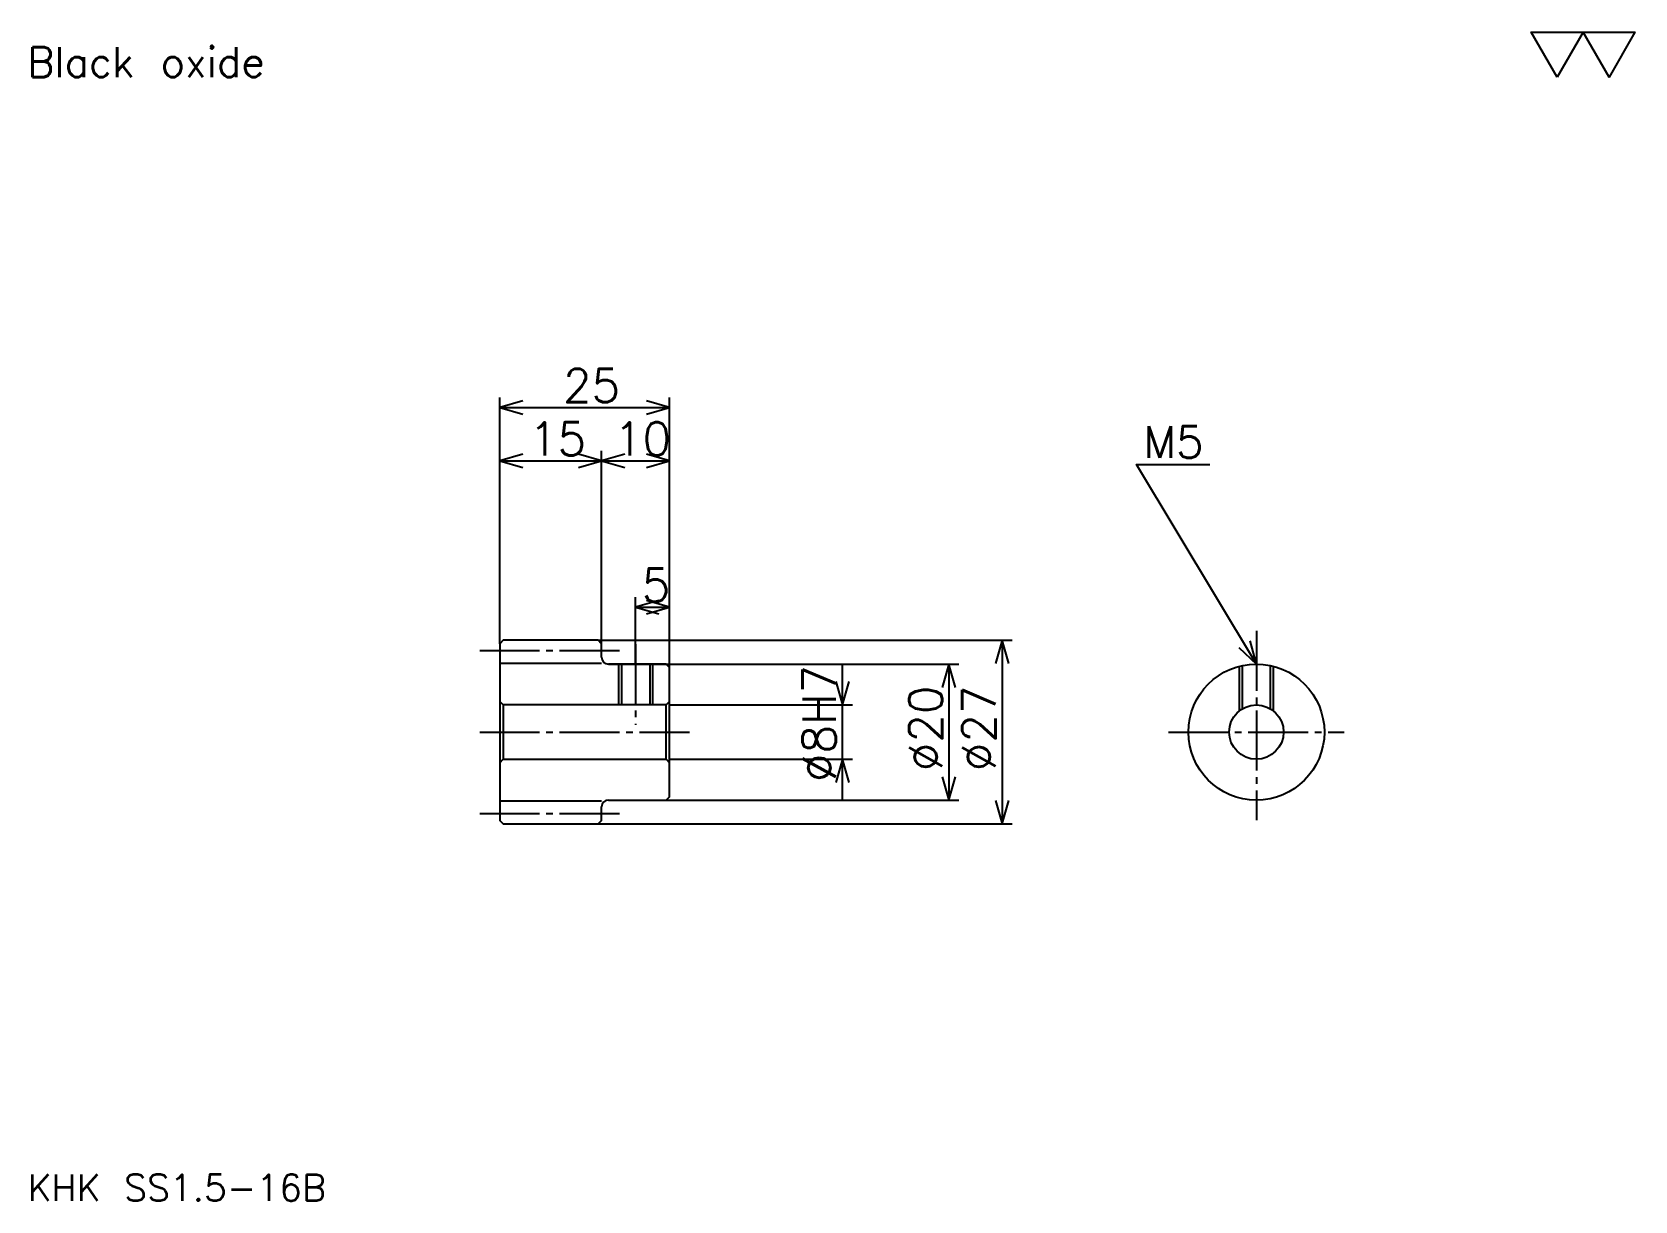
# Model space of a CAD drawing. Extents: x 10 to 246, y 11 to 183.
import ezdxf

# ---------------------------------------------------------------- set-up
doc = ezdxf.new("R2010")
doc.units = 0
doc.linetypes.add('DASHDOT', pattern=[11.739131, 8.804348, -0.978261, 0.978261, -0.978261])
doc.layers.get('0').update_dxf_attribs({"linetype": 'CONTINUOUS'})
doc.layers.add('DASHDOT', color=6, linetype='DASHDOT')
doc.styles.add('KANJI', font='TXT', dxfattribs={"bigfont": 'BIGFONT'})

msp = doc.modelspace()

# ---------------------------------------------------------------- linework, layer by layer
at = {"color": 5}
for p, q in [((79.239136, 93.228256), (79.239136, 128.934784)), ((79.239136, 127.467392), (104.239136, 127.467392)), ((104.239136, 93.228256), (104.239136, 128.934784)), ((94.239136, 93.228256), (94.239136, 121.108688)), ((79.239136, 119.641296), (94.239136, 119.641296)), ((94.239136, 119.641296), (104.239136, 119.641296)), ((99.239136, 93.228256), (99.239136, 99.586952)), ((99.239136, 98.11956), (104.239136, 98.11956)), ((79.239136, 92.728256), (79.239136, 93.228256)), ((93.739136, 93.228256), (104.239136, 93.228256)), ((94.239136, 92.728256), (94.239136, 93.228256)), ((99.239136, 89.728256), (99.239136, 93.228256)), ((104.239136, 93.228256), (154.619568, 93.228256)), ((104.239136, 89.228256), (104.239136, 93.228256)), ((153.152176, 93.228256), (153.152176, 66.228256)), ((95.239136, 89.728256), (104.239136, 89.728256)), ((104.239136, 89.728256), (146.793488, 89.728256)), ((129.67392, 69.858688), (129.67392, 89.597824)), ((145.326096, 89.728256), (145.326096, 69.728256)), ((104.239136, 83.728256), (131.141312, 83.728256)), ((104.239136, 75.728256), (131.141312, 75.728256)), ((95.239136, 69.728256), (104.239136, 69.728256)), ((104.239136, 69.728256), (146.793488, 69.728256)), ((93.739136, 66.228256), (104.239136, 66.228256)), ((104.239136, 66.228256), (154.619568, 66.228256))]:
    msp.add_line(p, q, dxfattribs=at)
at = {"color": 4}
for p, q in [((79.239136, 89.853256), (94.239136, 89.853256)), ((79.739136, 83.728256), (79.739136, 75.728256)), ((103.739136, 83.728256), (104.239136, 84.228256)), ((103.739136, 75.728256), (104.239136, 75.228256)), ((79.239136, 69.603256), (94.239136, 69.603256))]:
    msp.add_line(p, q, dxfattribs=at)
at = {"color": 7}
msp.add_lwpolyline([(234.782608, 176.08696), (230.967392, 182.699997), (246.228256, 182.699997), (242.41304, 176.08696), (238.597824, 182.699997), (234.782608, 176.08696)], dxfattribs=at)
at = {"color": 5}
for points in [[(82.663048, 128.445648), (79.239136, 127.467392), (82.663048, 126.489128)], [(100.815224, 126.489128), (104.239136, 127.467392), (100.815224, 128.445648)], [(82.663048, 120.61956), (79.239136, 119.641296), (82.663048, 118.66304)], [(90.815224, 118.66304), (94.239136, 119.641296), (90.815224, 120.61956)], [(97.663048, 120.61956), (94.239136, 119.641296), (97.663048, 118.66304)], [(100.815224, 118.66304), (104.239136, 119.641296), (100.815224, 120.61956)], [(190.543488, 89.728256), (172.934784, 119.07608), (183.695648, 119.07608)], [(102.663048, 99.097824), (99.239136, 98.11956), (102.663048, 97.141296)], [(100.815224, 97.141296), (104.239136, 98.11956), (100.815224, 99.097824)], [(154.130432, 89.804344), (153.152176, 93.228256), (152.17392, 89.804344)], [(187.943039, 92.160927), (190.543488, 89.728256), (189.620743, 93.167549)], [(146.304352, 86.304344), (145.326096, 89.728256), (144.347839, 86.304344)], [(128.695663, 87.152168), (129.67392, 83.728256), (130.652176, 87.152168)], [(130.652176, 72.304344), (129.67392, 75.728256), (128.695663, 72.304344)], [(144.347839, 73.152168), (145.326096, 69.728256), (146.304352, 73.152168)], [(152.17392, 69.652168), (153.152176, 66.228256), (154.130432, 69.652168)]]:
    msp.add_lwpolyline(points, dxfattribs=at)
at = {"color": 4}
for points in [[(94.239136, 90.728256), (94.239136, 92.728256), (93.739136, 93.228256), (79.739136, 93.228256), (79.239136, 92.728256), (79.239136, 75.228256)], [(95.239136, 69.728256), (103.739136, 69.728256), (104.239136, 70.228256), (104.239136, 89.228256), (103.739136, 89.728256), (95.239136, 89.728256)], [(96.739136, 89.728256), (96.739136, 83.728256)], [(97.174133, 89.728256), (97.174133, 83.728256)], [(101.304138, 89.728256), (101.304138, 83.728256)], [(101.739136, 89.728256), (101.739136, 83.728256)], [(188.043488, 82.850754), (188.043488, 89.410713)], [(188.478485, 83.154007), (188.478485, 89.512726)], [(192.60849, 83.154007), (192.60849, 89.512726)], [(193.043488, 82.850754), (193.043488, 89.410713)], [(79.239136, 75.228256), (79.739136, 75.728256), (103.739136, 75.728256), (103.739136, 83.728256), (79.739136, 83.728256), (79.239136, 84.228256)], [(79.239136, 75.228256), (79.239136, 66.728256), (79.739136, 66.228256), (93.739136, 66.228256), (94.239136, 66.728256), (94.239136, 68.728256)]]:
    msp.add_lwpolyline(points, dxfattribs=at)
for radius in [10, 4]:
    msp.add_circle((190.543488, 79.728256), radius, dxfattribs=at)
for centre, start, end in [((95.239136, 90.728256), 180, 270), ((95.239136, 68.728256), 90, 180)]:
    msp.add_arc(centre, 1, start, end, dxfattribs=at)
at = {"layer": 'DASHDOT', "color": 7}
for p, q in [((190.543488, 94.61956), (190.543488, 66.793472)), ((76.304352, 91.728256), (97.17392, 91.728256)), ((76.304352, 79.728256), (107.17392, 79.728256)), ((177.608704, 79.728256), (203.478271, 79.728256)), ((76.304352, 67.728256), (97.17392, 67.728256))]:
    msp.add_line(p, q, dxfattribs=at)
msp.add_lwpolyline([(99.239136, 92.66304), (99.239136, 80.793472)], dxfattribs=at)

# ---------------------------------------------------------------- texts
at = {"color": 7, "style": 'KANJI'}
for s, height, p in [('Black oxide', 4.402174, (9.782609, 176.08696)), ('25', 4.891304, (88.559784, 128.25)), ('15', 4.891304, (83.559784, 120.423904)), ('10', 4.891304, (96.059784, 120.423904)), ('M5', 4.695652, (173.913055, 120.054344)), ('5', 4.891304, (100.14946, 98.902168)), ('KHK SS1.5-16B', 3.913043, (9.782609, 10.76087))]:
    msp.add_text(s, height=height, dxfattribs=at).set_placement(p)
for s, p in [('%%c8H7', (128.695663, 72.391296)), ('%%c20', (144.347839, 73.980972)), ('%%c27', (152.17392, 73.980972))]:
    msp.add_text(s, height=4.891304, rotation=90, dxfattribs=at).set_placement(p)

doc.saveas('drawing.dxf')
